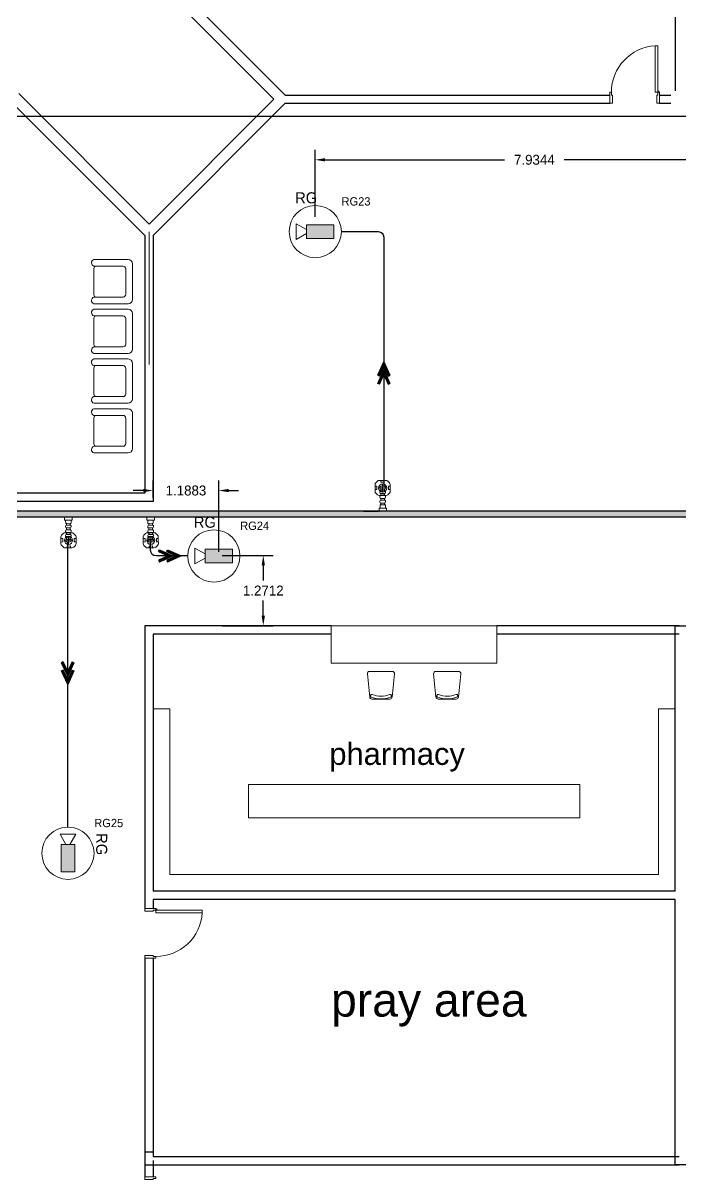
# Model space of a CAD drawing. Extents: x -15 to 352, y 223 to 399.
# Drawn here: x 43.92 to 55.81, y 357.9 to 378.78 of the extents above; entities that cross this region are included whole.
import ezdxf
from ezdxf.enums import TextEntityAlignment as Align

# ---------------------------------------------------------------- set-up
doc = ezdxf.new("R2010")
doc.units = 0
doc.header["$LTSCALE"] = 0.15
doc.linetypes.add('CONTINOUS', pattern=[0])
doc.layers.get('0').update_dxf_attribs({"color": 252})
doc.layers.get('Defpoints').update_dxf_attribs({"color": 252})
for name, color, linetype in [('0 CCTV', 252, 'Continuous'), ('0 sockets', 252, 'Continuous'), ('0 sound', 252, 'Continuous'), ('AUTOINCR', 7, 'Continuous'), ('bound', 252, 'Continuous'), ('CCTV', 4, 'Continuous'), ('CPTOOLS-TRAY', 1, 'Continuous'), ('d1', 252, 'Continuous')]:
    doc.layers.add(name, color=color, linetype=linetype)
for name, color, linetype, lineweight in [('0 LEGEND', 140, 'Continuous', 0), ('anal', 252, 'Continuous', 20), ('DOOR', 252, 'Continuous', 20), ('E-LT-CKT-NM', 7, 'Continuous', 30), ('EL-PULL BOX-50', 3, 'Continuous', 0), ('FUR', 252, 'Continuous', 9), ('sofa', 252, 'Continuous', 9), ('T-CCTV', 7, 'Continuous', 0), ('TMG-LC-ACCEORISE', 1, 'Continuous', 0), ('wall', 252, 'Continuous', 30)]:
    doc.layers.add(name, color=color, linetype=linetype, lineweight=lineweight)
doc.styles.add('SDC-TEXT-ARB', font='sdc-arb.shx')
doc.dimstyles.get("Standard").update_dxf_attribs({"dimtxt": 0.18, "dimasz": 0.18, "dimexe": 0.18, "dimexo": 0.0625, "dimgap": 0.09, "dimtad": 0, "dimtih": 1, "dimtoh": 1, "dimdec": 4, "dimzin": 0, "dimdsep": 46, "dimtxsty": 'Standard', "dimcen": 0.09, "dimadec": 0, "dimazin": 0, "dimtfac": 1, "dimtdec": 4, "dimtofl": 0, "dimtmove": 0, "dimatfit": 3, "dimfxl": 1, "dimtolj": 1, "dimtzin": 0, "dimarcsym": 0})

# ---------------------------------------------------------------- blocks, each defined once
blk = doc.blocks.new('SEAT02')
at = {"layer": 'FUR'}
for p, q in [((0, 0.32), (0, -0.32)), ((0.7, 0.4), (0.08, 0.4)), ((0.12, 0.23), (0.12, -0.23)), ((0.697, 0.28), (0.17, 0.28)), ((0.7, -0.22), (0.7, 0.22)), ((0.08, -0.4), (0.7, -0.4)), ((0.17, -0.28), (0.697, -0.28))]:
    blk.add_line(p, q, dxfattribs=at)
for centre, radius, start, end in [((0.08, 0.32), 0.08, 90, 180), ((0.17, 0.23), 0.05, 90, 180), ((0.62, 0.22), 0.08, 0, 48.5904), ((0.677, 0.341), 0.0639, 288.8562, 68.5025), ((0.08, -0.32), 0.08, 180, 270), ((0.17, -0.23), 0.05, 180, 270), ((0.62, -0.22), 0.08, 311.4096, 0), ((0.677, -0.341), 0.0639, 291.4975, 71.1438)]:
    blk.add_arc(centre, radius, start, end, dxfattribs=at)
blk = doc.blocks.new('Ch01')
at = {"layer": 'FUR'}
for p, q in [((-0.455, 0.247), (-0.035, 0.205)), ((-0.499, -0.205), (-0.499, 0.207)), ((0.001, 0.165), (0.001, -0.163)), ((-0.455, -0.244), (-0.035, -0.202))]:
    blk.add_line(p, q, dxfattribs=at)
for centre, radius, start, end in [((-0.459, 0.207), 0.04, 84.2894, 180), ((-0.055, 0.168), 0.025, 20.5276, 200.5276), ((-0.499, 0.001), 0.449, 339.1935, 20.5276), ((-0.039, 0.165), 0.04, 0, 84.2894), ((-0.499, 0.001), 0.499, 339.1935, 20.5276), ((-0.459, -0.205), 0.04, 180, 275.7106), ((-0.056, -0.167), 0.025, 159.1935, 339.1935), ((-0.039, -0.163), 0.04, 275.7106, 0)]:
    blk.add_arc(centre, radius, start, end, dxfattribs=at)
blk = doc.blocks.new('ARCH')
at = {"layer": 'anal'}
blk.add_line((46.2, 372.6), (46.2, 375), dxfattribs=at)
blk.add_line((46.2, 372.6), (46.2, 375), dxfattribs=at)
blk.add_line((46.2, 372.6), (46.2, 375), dxfattribs=at)
blk.add_line((46.2, 372.6), (46.2, 375), dxfattribs=at)
blk.add_line((46.2, 372.6), (46.2, 375), dxfattribs=at)
blk.add_line((46.2, 372.6), (46.2, 375), dxfattribs=at)
blk.add_line((46.2, 372.6), (46.2, 375), dxfattribs=at)
blk.add_line((46.2, 372.6), (46.2, 375), dxfattribs=at)
blk.add_line((46.2, 372.6), (46.2, 375), dxfattribs=at)
blk.add_line((46.2, 372.6), (46.2, 375), dxfattribs=at)
blk.add_line((46.2, 372.6), (46.2, 375), dxfattribs=at)
blk.add_line((46.2, 372.6), (46.2, 375), dxfattribs=at)
blk.add_line((46.2, 372.6), (46.2, 375), dxfattribs=at)
blk.add_line((46.2, 372.6), (46.2, 375), dxfattribs=at)
blk.add_line((46.2, 372.6), (46.2, 375), dxfattribs=at)
blk.add_line((46.2, 372.6), (46.2, 375), dxfattribs=at)
blk.add_line((46.2, 372.6), (46.2, 375), dxfattribs=at)
blk.add_line((46.2, 372.6), (46.2, 375), dxfattribs=at)
at = {"layer": 'bound', "color": 2}
blk.add_lwpolyline([(91.902, 377.348), (94.426, 377.348), (94.426, 312.722), (-14.994, 312.722), (-14.994, 377.09), (94.639, 377.09)], dxfattribs=at)
at = {"layer": 'DOOR'}
for p, q in [((55.411, 378.365), (55.363, 378.365)), ((55.363, 378.365), (55.363, 377.525)), ((55.411, 377.525), (55.411, 378.365)), ((54.571, 377.525), (54.541, 377.525)), ((54.541, 377.525), (54.541, 377.325)), ((54.571, 377.475), (54.571, 377.525)), ((54.591, 377.475), (54.571, 377.475)), ((54.591, 377.325), (54.591, 377.475)), ((55.363, 377.525), (55.411, 377.525)), ((55.391, 377.325), (55.391, 377.475)), ((55.391, 377.475), (55.411, 377.475)), ((55.411, 377.525), (55.441, 377.525)), ((55.411, 377.475), (55.411, 377.525)), ((55.441, 377.525), (55.441, 377.325)), ((54.541, 377.325), (54.591, 377.325)), ((55.441, 377.325), (55.391, 377.325))]:
    blk.add_line(p, q, dxfattribs=at)
for points in [[(46.325, 362.731), (46.325, 362.761), (46.125, 362.761), (46.125, 362.711), (46.275, 362.711), (46.275, 362.731)], [(46.325, 362.731), (47.165, 362.731), (47.165, 362.683), (46.325, 362.683)], [(46.325, 361.891), (46.325, 361.861), (46.125, 361.861), (46.125, 361.911), (46.275, 361.911), (46.275, 361.891)], [(46.325, 357.875), (46.325, 357.905), (46.125, 357.905), (46.125, 357.855), (46.275, 357.855), (46.275, 357.875)]]:
    blk.add_lwpolyline(points, close=True, dxfattribs=at)
for centre in [(55.421, 377.535), (46.335, 362.741)]:
    blk.add_circle(centre, 0.01, dxfattribs=at)
for centre, start, end in [((55.416, 377.522), 93.6111, 179.7782), ((46.322, 362.736), 270.2218, 356.3889)]:
    blk.add_arc(centre, 0.845, start, end, dxfattribs=at)
at = {"layer": 'sofa'}
for p, q in [((49.5, 367.2), (49.5, 367.875)), ((49.5, 367.875), (52.5, 367.875)), ((52.5, 367.875), (52.5, 367.2)), ((49.5, 367.2), (52.5, 367.2)), ((46.275, 366.373), (46.575, 366.373)), ((46.575, 366.373), (46.575, 363.375)), ((55.425, 366.373), (55.425, 363.375)), ((55.725, 366.373), (55.425, 366.373)), ((48, 365), (48, 364.4)), ((54, 365), (48, 365)), ((54, 364.4), (54, 365)), ((48, 364.4), (54, 364.4)), ((46.575, 363.375), (55.425, 363.375))]:
    blk.add_line(p, q, dxfattribs=at)
at = {"layer": 'wall'}
for p, q in [((55.725, 384.666), (55.725, 377.55)), ((48.459, 377.4), (46.1, 379.759)), ((48.666, 377.475), (46.3, 379.841)), ((43.841, 377.5), (46.2, 375.141)), ((46.2, 375.141), (48.459, 377.4)), ((48.666, 377.475), (54.541, 377.475)), ((55.441, 377.475), (55.65, 377.475)), ((43.759, 377.3), (46.125, 374.934)), ((46.275, 374.934), (48.666, 377.325)), ((48.666, 377.325), (54.541, 377.325)), ((55.441, 377.325), (55.65, 377.325)), ((46.125, 374.934), (46.125, 370.275)), ((46.275, 374.934), (46.275, 370.125)), ((46.275, 370.125), (42.823, 370.125)), ((46.125, 370.275), (42.873, 370.275)), ((46.125, 367.875), (46.125, 362.761)), ((49.5, 367.875), (46.125, 367.875)), ((55.8, 367.875), (52.5, 367.875)), ((55.725, 367.875), (65.4, 367.875)), ((55.725, 363.075), (55.725, 367.875)), ((46.275, 367.725), (46.275, 363.075)), ((49.5, 367.725), (46.275, 367.725)), ((55.8, 367.725), (52.5, 367.725)), ((55.725, 363.075), (46.275, 363.075)), ((55.725, 362.925), (46.275, 362.925)), ((46.275, 362.925), (46.275, 362.761)), ((55.725, 358.125), (55.725, 362.925)), ((46.125, 361.861), (46.125, 358.125)), ((46.275, 361.861), (46.275, 358.275)), ((46.275, 358.35), (46.125, 358.35)), ((46.125, 358.2), (46.125, 357.905)), ((46.275, 358.275), (55.8, 358.275)), ((46.275, 358.2), (46.275, 357.905)), ((46.125, 358.125), (55.8, 358.125)), ((63.829, 358.125), (55.725, 358.125))]:
    blk.add_line(p, q, dxfattribs=at)
at = {"layer": 'wall', "xscale": -1}
for p in [(45.9, 374.1), (45.9, 373.2), (45.9, 372.3), (45.9, 371.4)]:
    blk.add_blockref('SEAT02', p, dxfattribs=at)
at = {"layer": 'wall', "xscale": -1, "rotation": 90}
for p in [(50.4, 366.55), (51.6, 366.55)]:
    blk.add_blockref('Ch01', p, dxfattribs=at)
at = {"layer": 'd1', "attachment_point": 1}
for s, insert, char_height, width in [('{\\fArial|b0|i0|c0|p34;pharmacy}', (49.465, 365.757), 0.4, 6.0636), ('{\\fArial|b0|i0|c0|p34;pray area}', (49.496, 361.404), 0.6, 4.67505)]:
    blk.add_mtext(s, dxfattribs=dict(at, insert=insert, char_height=char_height, width=width))
blk = doc.blocks.new('*U101')
at = {"layer": 'CPTOOLS-TRAY'}
h = blk.add_hatch(color=0, dxfattribs=at)
h.dxf.hatch_style = 1
h.paths.add_polyline_path([(0.05, 48.242), (-0.05, 48.242), (-0.05, 0), (0.05, 0)])
at = {"layer": 'CPTOOLS-TRAY', "color": 0}
blk.add_lwpolyline([(0.05, 48.242), (-0.05, 48.242), (-0.05, 0), (0.05, 0)], close=True, dxfattribs=at)
blk = doc.blocks.new('X4I0P7S6Y6')
at = {"layer": '0 sockets', "color": 0, "rotation": 90}
blk.add_blockref('*U101', (63.566, 369.893), dxfattribs=at)
blk = doc.blocks.new('LEGEND_dwg_CCTV DOME-1155345-TELECOMMUNICATION LEGEND_ GENERAL NOTES _SYMBOLS _ ABBREVIATIONS')
at = {"layer": 'T-CCTV'}
blk.add_hatch(color=256, dxfattribs=at).paths.add_polyline_path([(255, -95), (-120, -95), (-120, 95), (255, 95)], flags=0)
at = {"layer": 'T-CCTV', "flags": 128}
for points in [[(-120, 28), (-262, 108), (-262, -108), (-120, -28)], [(255, -95), (255, 95), (-120, 95), (-120, -95), (255, -95)]]:
    blk.add_lwpolyline(points, dxfattribs=at)
at = {"layer": 'T-CCTV'}
blk.add_circle((0, 0), 358, dxfattribs=at)
blk = doc.blocks.new('RG CAMERA')
at = {"layer": 'CCTV', "xscale": 1.150579243575653, "yscale": 1.150579243575653, "zscale": 1.150579243575653}
blk.add_blockref('LEGEND_dwg_CCTV DOME-1155345-TELECOMMUNICATION LEGEND_ GENERAL NOTES _SYMBOLS _ ABBREVIATIONS', (101765, 50919), dxfattribs=at)
at = {"layer": 'E-LT-CKT-NM', "style": 'SDC-TEXT-ARB'}
blk.add_attdef('RG', (101447, 51364), '', height=326, dxfattribs=at)
blk = doc.blocks.new('JUNCTION BOX 2')
at = {"layer": 'TMG-LC-ACCEORISE', "color": 1, "ltscale": 0.4}
blk.add_lwpolyline([(-27, -85), (27, -85, 0.198912), (40.5, -79.4), (53.9, -66, 0.198912), (59.5, -52.5), (59.5, 1.5, 0.198912), (53.9, 15), (40.5, 28.4, 0.198912), (27, 34), (-27, 34, 0.198912), (-40.5, 28.4), (-53.9, 15, 0.198912), (-59.5, 1.5), (-59.5, -25.5), (-59.5, -52.5, 0.198912), (-53.9, -66), (-40.5, -79.4, 0.198912)], format="xyb", close=True, dxfattribs=at)
for points in [[(-14.2, 34), (12.2, 34), (12.2, 19.6), (-14.2, 19.6)], [(-59.5, -12.3), (-59.5, -38.7), (-45.1, -38.7), (-45.1, -12.3)], [(-14.2, -85), (12.2, -85), (12.2, -70.6), (-14.2, -70.6)], [(59.5, -12.3), (59.5, -38.7), (45.1, -38.7), (45.1, -12.3)]]:
    blk.add_lwpolyline(points, close=True, dxfattribs=at)
at = {"layer": 'TMG-LC-ACCEORISE', "color": 1}
for points in [[(0, 6.7), (0, -57.7)], [(-32.2, -25.5), (32.2, -25.5)]]:
    blk.add_lwpolyline(points, dxfattribs=at)
blk.add_circle((0, -25.5), 32.2, dxfattribs=at)
blk = doc.blocks.new('EMT CON. ADAPTER')
at = {"linetype": 'CONTINOUS'}
for points in [[(-60, 25), (-60, -25), (-30, -25), (-30, 25)], [(0, 35), (-30, 35), (-30, -35), (0, -35)]]:
    blk.add_lwpolyline(points, close=True, dxfattribs=at)
blk = doc.blocks.new('WERG')
at = {"layer": '0 LEGEND', "color": 1, "ltscale": 0.05}
for p, q in [((-43, 16), (-43, -16)), ((-27, 26), (-33, 26)), ((-17, 17), (0, 17)), ((-17, -16), (-17, 16)), ((-33, -26), (-27, -26)), ((-17, -17), (0, -17))]:
    blk.add_line(p, q, dxfattribs=at)
for centre, start, end in [((-33, 16), 90.0002, 180.0002), ((-27, 16), 0.0002, 90.0002), ((-33, -16), 180.0002, 270.0002), ((-27, -16), 270.0002, 0.0002)]:
    blk.add_arc(centre, 10, start, end, dxfattribs=at)
blk = doc.blocks.new('*U75')
at = {"layer": '0 LEGEND', "ltscale": 0.05}
for p in [(-189, 0), (-146, 0), (-103, 0), (-60, 0)]:
    blk.add_blockref('WERG', p, dxfattribs=at)
at = {"layer": '0 LEGEND', "ltscale": 0.05, "xscale": -1, "rotation": 180}
blk.add_blockref('EMT CON. ADAPTER', (0, 0), dxfattribs=at)
blk = doc.blocks.new('dd')
at = {"layer": 'EL-PULL BOX-50', "xscale": -0.001952159549914251, "yscale": 0.001952159549914252, "zscale": 0.001952159549914252, "rotation": 270.4385235983306}
blk.add_blockref('*U75', (0, 0), dxfattribs=at)
at = {"layer": 'EL-PULL BOX-50', "extrusion": (-0.000106033, 0.013854, 0.999904), "xscale": -0.002296658294016838, "yscale": 0.002296658294016836, "zscale": 0.002296658294016828, "rotation": 0.4385656867152221}
blk.add_blockref('JUNCTION BOX 2', (0.003, -0.365, -0.001), dxfattribs=at)
blk = doc.blocks.new('*D114')
at = {"layer": '0 sockets', "color": 0, "lineweight": -2, "transparency": 16777216}
for p, q in [((49.209, 375.271), (49.209, 376.483)), ((57.144, 375.271), (57.144, 376.483)), ((49.389, 376.303), (52.637, 376.303)), ((56.964, 376.303), (53.717, 376.303))]:
    blk.add_line(p, q, dxfattribs=at)
at = {"layer": '0 sockets', "color": 0, "transparency": 16777216}
for points in [[(49.389, 376.333), (49.389, 376.273), (49.209, 376.303)], [(56.964, 376.333), (56.964, 376.273), (57.144, 376.303)]]:
    blk.add_solid(points, dxfattribs=at)
at = {"layer": 'Defpoints', "color": 0, "transparency": 16777216}
for p in [(49.209, 376.303), (49.209, 375.208), (57.144, 375.208)]:
    blk.add_point(p, dxfattribs=at)
at = {"layer": '0 sockets', "color": 0, "transparency": 16777216, "insert": (53.177, 376.303), "char_height": 0.18, "attachment_point": 5}
blk.add_mtext('\\A1;7.9344', dxfattribs=at)
blk = doc.blocks.new('*D115')
at = {"layer": '0 sockets', "color": 0, "lineweight": -2, "transparency": 16777216}
for p, q in [((47.526, 369.146), (48.449, 369.146)), ((48.269, 368.966), (48.269, 368.691)), ((48.269, 368.055), (48.269, 368.331)), ((47.526, 367.875), (48.449, 367.875))]:
    blk.add_line(p, q, dxfattribs=at)
at = {"layer": '0 sockets', "color": 0, "transparency": 16777216}
for points in [[(48.239, 368.966), (48.299, 368.966), (48.269, 369.146)], [(48.239, 368.055), (48.299, 368.055), (48.269, 367.875)]]:
    blk.add_solid(points, dxfattribs=at)
at = {"layer": 'Defpoints', "color": 0, "transparency": 16777216}
for p in [(47.463, 369.146), (47.463, 367.875), (48.269, 367.875)]:
    blk.add_point(p, dxfattribs=at)
at = {"layer": '0 sockets', "color": 0, "transparency": 16777216, "insert": (48.269, 368.511), "char_height": 0.18, "attachment_point": 5}
blk.add_mtext('\\A1;1.2712', dxfattribs=at)
blk = doc.blocks.new('*D116')
at = {"layer": '0 sockets', "color": 0, "lineweight": -2, "transparency": 16777216}
for p, q in [((46.275, 370.188), (46.275, 370.5)), ((47.463, 369.209), (47.463, 370.5)), ((46.095, 370.32), (45.915, 370.32)), ((47.643, 370.32), (47.823, 370.32))]:
    blk.add_line(p, q, dxfattribs=at)
at = {"layer": '0 sockets', "color": 0, "transparency": 16777216}
for points in [[(46.095, 370.35), (46.095, 370.29), (46.275, 370.32)], [(47.643, 370.35), (47.643, 370.29), (47.463, 370.32)]]:
    blk.add_solid(points, dxfattribs=at)
at = {"layer": 'Defpoints', "color": 0, "transparency": 16777216}
for p in [(46.275, 370.32), (46.275, 370.125), (47.463, 369.146)]:
    blk.add_point(p, dxfattribs=at)
at = {"layer": '0 sockets', "color": 0, "transparency": 16777216, "insert": (46.869, 370.32), "char_height": 0.18, "attachment_point": 5}
blk.add_mtext('\\A1;1.1883', dxfattribs=at)
blk = doc.blocks.new('ds')
h = blk.add_hatch(color=2)
h.dxf.hatch_style = 1
h.paths.add_polyline_path([(0.259, 0.079), (0.245, 0.11), (0, 0), (0.245, -0.11), (0.259, -0.079), (0.084, 0)])
at = {"layer": '0 sockets', "color": 3}
for points in [[(0.245, -0.11), (0, 0), (0.245, 0.11)], [(0.259, -0.079), (0.084, 0), (0.259, 0.079)], [(0.259, 0.079), (0.245, 0.11)], [(0.259, -0.079), (0.245, -0.11)]]:
    blk.add_lwpolyline(points, dxfattribs=at)
blk = doc.blocks.new('qa')
h = blk.add_hatch(color=1)
h.dxf.hatch_style = 1
h.paths.add_polyline_path([(0.259, 0.079), (0.245, 0.11), (0, 0), (0.245, -0.11), (0.259, -0.079), (0.084, 0)])
h.paths.add_polyline_path([(0.408, 0.079), (0.394, 0.11), (0.149, 0), (0.394, -0.11), (0.408, -0.079), (0.233, 0)])
h = blk.add_hatch(color=1)
h.dxf.hatch_style = 1
h.paths.add_polyline_path([(0.259, 0.079), (0.245, 0.11), (0, 0), (0.245, -0.11), (0.259, -0.079), (0.084, 0)])
at = {"layer": '0 sockets', "color": 3}
for p in [(0, 0), (0.149, 0)]:
    blk.add_blockref('ds', p, dxfattribs=at)

msp = doc.modelspace()

# ---------------------------------------------------------------- linework, layer by layer
at = {"layer": '0 sockets', "color": 3}
for points in [[(49.67715, 375.00493), (50.35, 375.00493, -0.41421356), (50.45, 374.90493), (50.45, 370.39634)], [(50.36475, 369.94514, -0.03701969), (50.35, 369.94405), (50.08458, 369.94405)], [(44.80753, 369.84197, -0.05115097), (44.82783, 369.84405), (45.2005, 369.84405)], [(46.89664, 369.13687), (46.32843, 369.13687, -0.41421356), (46.22843, 369.23687), (46.22843, 369.39189)]]:
    msp.add_lwpolyline(points, format="xyb", dxfattribs=at)
for points in [[(46.22843, 369.84401), (46.22843, 369.84405)], [(44.72783, 364.23226), (44.72783, 369.3918)]]:
    msp.add_lwpolyline(points, dxfattribs=at)

# ---------------------------------------------------------------- block references
at = {"layer": '0 CCTV', "color": 2}
ref = msp.add_blockref('RG CAMERA', (-67.51454, 316.60047), dxfattribs=dict(at, xscale=0.001147, yscale=0.001147, zscale=0.001147))
ref.add_attrib('RG', 'RG', (48.84513, 375.51554), dxfattribs={"layer": 'E-LT-CKT-NM', "height": 0.2, "style": 'SDC-TEXT-ARB'})
ref = msp.add_blockref('RG CAMERA', (-69.3497, 310.73241), dxfattribs=dict(at, xscale=0.001147, yscale=0.001147, zscale=0.001147))
ref.add_attrib('RG', 'RG', (47.00996, 369.64748), dxfattribs={"layer": 'E-LT-CKT-NM', "height": 0.2, "style": 'SDC-TEXT-ARB'})
ref = msp.add_blockref('RG CAMERA', (-13.67171, 480.48353), dxfattribs=dict(at, xscale=0.001147, yscale=0.001147, zscale=0.001147, rotation=270))
ref.add_attrib('RG', 'RG', (45.24337, 364.12386), dxfattribs={"layer": 'E-LT-CKT-NM', "height": 0.2, "rotation": 270, "style": 'SDC-TEXT-ARB'})
at = {"layer": '0 sockets', "color": 3}
for name, p in [('ARCH', (0, 0)), ('dd', (44.73923, 369.84405)), ('dd', (46.22843, 369.84405))]:
    msp.add_blockref(name, p, dxfattribs=at)
at = {"layer": '0 sockets', "color": 6}
for p, rotation in [((50.45, 372.65063), 270), ((46.78159, 369.13687), 180), ((44.72783, 366.81203), 90)]:
    msp.add_blockref('qa', p, dxfattribs=dict(at, rotation=rotation))
at = {"layer": '0 sockets', "color": 3, "rotation": 180}
msp.add_blockref('dd', (50.43304, 369.94405), dxfattribs=at)
at = {"layer": '0 sound', "color": 1}
msp.add_blockref('X4I0P7S6Y6', (0.00005, 0.00124), dxfattribs=at)

# ---------------------------------------------------------------- texts
at = {"layer": 'AUTOINCR', "color": 1}
for s, p in [('RG23', (49.68561, 375.43114)), ('RG24', (47.85044, 369.56308)), ('RG25', (45.20896, 364.1858))]:
    msp.add_text(s, height=0.15, dxfattribs=at).set_placement(p, align=Align.BOTTOM_LEFT)

# ---------------------------------------------------------------- dimensions: what is measured, and where the dimension line sits
at = {"layer": '0 sockets', "color": 6}
for base, p1, p2, picture, middle in [((49.2094, 376.302583), (57.143753, 375.208127), (49.2094, 375.208127), '*D114', (53.176577, 376.302583)), ((46.275, 370.31999), (47.46327, 369.14619), (46.275, 370.125), '*D116', (46.86914, 370.31999))]:
    dim = msp.add_linear_dim(base=base, p1=p1, p2=p2, dimstyle='Standard', dxfattribs=at)
    dim.commit()
    dim.dimension.update_dxf_attribs({"geometry": picture, "text_midpoint": middle})
dim = msp.add_linear_dim(base=(48.2686, 367.875), p1=(47.46327, 369.14619), p2=(47.46327, 367.875), angle=90, dimstyle='Standard', dxfattribs=at)
dim.commit()
dim.dimension.update_dxf_attribs({"geometry": '*D115', "text_midpoint": (48.2686, 368.5106)})

doc.saveas('drawing.dxf')
